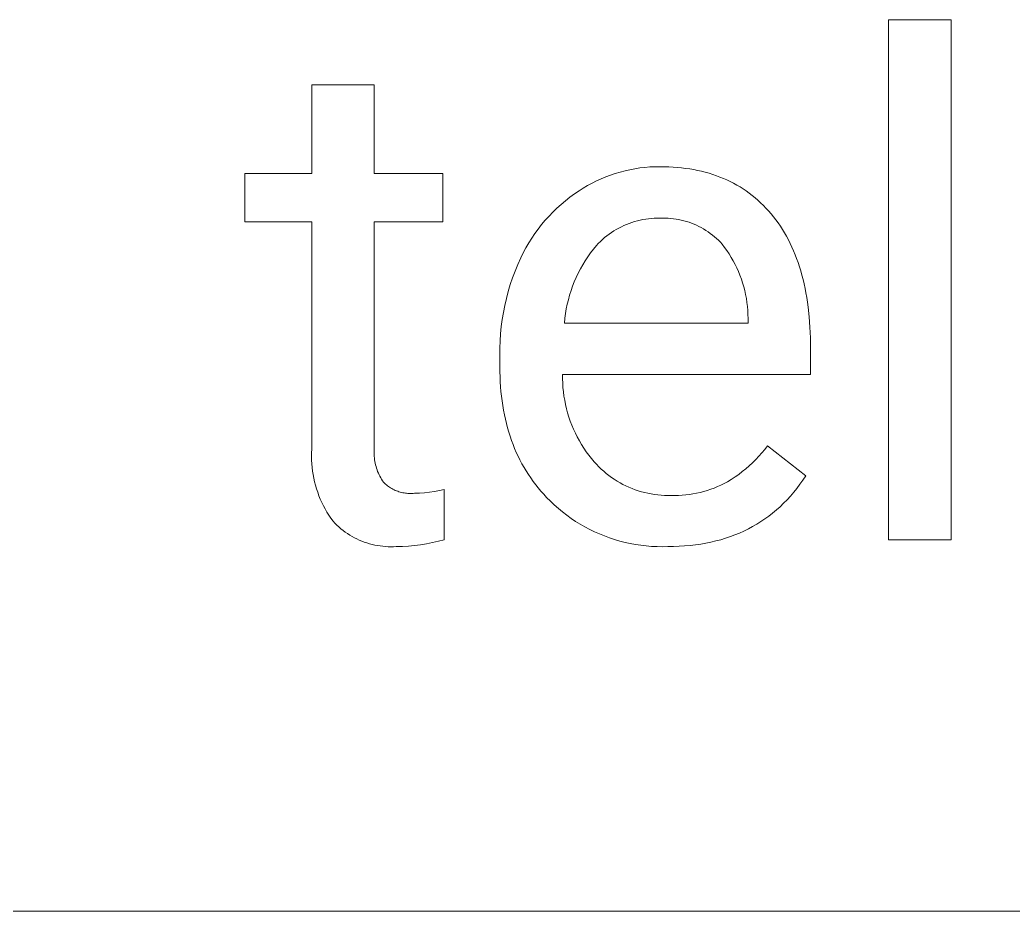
# Model space of a CAD drawing. Header units: millimetres. Extents: x 974 to 5700, y -47 to 3256.
# Drawn here: x 4555 to 4645.2, y 217.6 to 298.5 of the extents above; entities that cross this region are included whole.
import ezdxf

# ---------------------------------------------------------------- set-up
doc = ezdxf.new("R2010")
doc.units = ezdxf.units.MM
doc.header["$MEASUREMENT"] = 0
doc.layers.add('Domyślny', color=7, linetype='Continuous', true_color=0x000000)

msp = doc.modelspace()

# ---------------------------------------------------------------- linework, layer by layer
at = {"layer": 'Domyślny', "color": 18, "lineweight": 15, "true_color": 0x000000}
for p, q in [((4633.874, 251.323), (4633.874, 298.542)), ((4633.874, 298.542), (4639.556, 298.542)), ((4639.556, 298.542), (4639.556, 251.323)), ((4581.492, 284.587), (4581.492, 292.646)), ((4581.492, 292.646), (4587.174, 292.646)), ((4587.174, 292.646), (4587.174, 284.587)), ((4610.842, 285.021), (4611.294, 285.09)), ((4611.294, 285.09), (4611.749, 285.143)), ((4611.749, 285.143), (4612.205, 285.181)), ((4612.205, 285.181), (4612.662, 285.203)), ((4612.662, 285.203), (4613.119, 285.209)), ((4613.119, 285.209), (4613.522, 285.204)), ((4613.522, 285.204), (4613.92, 285.192)), ((4613.92, 285.192), (4614.311, 285.171)), ((4614.311, 285.171), (4614.697, 285.142)), ((4614.697, 285.142), (4615.077, 285.105)), ((4615.077, 285.105), (4615.451, 285.059)), ((4615.451, 285.059), (4615.82, 285.005)), ((4575.432, 280.196), (4575.432, 284.587)), ((4575.432, 284.587), (4581.492, 284.587)), ((4587.174, 284.587), (4593.391, 284.587)), ((4593.391, 284.587), (4593.391, 280.196)), ((4607.779, 284.109), (4608.201, 284.284)), ((4608.201, 284.284), (4608.63, 284.445)), ((4608.63, 284.445), (4609.064, 284.591)), ((4609.064, 284.591), (4609.502, 284.721)), ((4609.502, 284.721), (4609.945, 284.836)), ((4609.945, 284.836), (4610.392, 284.936)), ((4610.392, 284.936), (4610.842, 285.021)), ((4615.82, 285.005), (4616.183, 284.942)), ((4616.183, 284.942), (4616.541, 284.872)), ((4616.541, 284.872), (4616.892, 284.793)), ((4616.892, 284.793), (4617.238, 284.705)), ((4617.238, 284.705), (4617.579, 284.609)), ((4617.579, 284.609), (4617.914, 284.505)), ((4617.914, 284.505), (4618.243, 284.393)), ((4618.243, 284.393), (4618.566, 284.272)), ((4618.566, 284.272), (4618.884, 284.142)), ((4618.884, 284.142), (4619.196, 284.004)), ((4605.769, 283.021), (4606.155, 283.266)), ((4606.155, 283.266), (4606.55, 283.498)), ((4606.55, 283.498), (4606.952, 283.716)), ((4606.952, 283.716), (4607.362, 283.92)), ((4607.362, 283.92), (4607.779, 284.109)), ((4619.196, 284.004), (4619.503, 283.858)), ((4619.503, 283.858), (4619.804, 283.704)), ((4619.804, 283.704), (4620.099, 283.541)), ((4620.099, 283.541), (4620.389, 283.369)), ((4620.389, 283.369), (4620.673, 283.19)), ((4604.533, 282.117), (4604.935, 282.432)), ((4604.935, 282.432), (4605.347, 282.734)), ((4605.347, 282.734), (4605.769, 283.021)), ((4620.673, 283.19), (4620.952, 283.001)), ((4620.952, 283.001), (4621.225, 282.805)), ((4621.225, 282.805), (4621.492, 282.6)), ((4621.492, 282.6), (4621.754, 282.386)), ((4621.754, 282.386), (4622.01, 282.164)), ((4603.397, 281.09), (4603.764, 281.445)), ((4603.764, 281.445), (4604.143, 281.788)), ((4604.143, 281.788), (4604.533, 282.117)), ((4622.01, 282.164), (4622.261, 281.934)), ((4622.261, 281.934), (4622.506, 281.695)), ((4622.506, 281.695), (4622.746, 281.448)), ((4622.746, 281.448), (4622.98, 281.192)), ((4602.702, 280.342), (4603.043, 280.722)), ((4603.043, 280.722), (4603.397, 281.09)), ((4612.86, 280.534), (4612.601, 280.526)), ((4613.119, 280.534), (4612.86, 280.534)), ((4613.363, 280.541), (4613.119, 280.534)), ((4613.606, 280.54), (4613.363, 280.541)), ((4613.849, 280.531), (4613.606, 280.54)), ((4622.98, 281.192), (4623.209, 280.927)), ((4623.209, 280.927), (4623.429, 280.658)), ((4623.429, 280.658), (4623.643, 280.382)), ((4581.492, 280.196), (4575.432, 280.196)), ((4581.492, 259.561), (4581.492, 280.196)), ((4593.391, 280.196), (4587.174, 280.196)), ((4587.174, 280.196), (4587.174, 259.545)), ((4602.059, 279.549), (4602.374, 279.951)), ((4602.374, 279.951), (4602.702, 280.342)), ((4609.379, 279.633), (4609.152, 279.506)), ((4609.61, 279.751), (4609.379, 279.633)), ((4609.844, 279.862), (4609.61, 279.751)), ((4610.082, 279.964), (4609.844, 279.862)), ((4610.324, 280.059), (4610.082, 279.964)), ((4610.568, 280.145), (4610.324, 280.059)), ((4610.816, 280.223), (4610.568, 280.145)), ((4611.066, 280.292), (4610.816, 280.223)), ((4611.318, 280.353), (4611.066, 280.292)), ((4611.572, 280.405), (4611.318, 280.353)), ((4611.827, 280.448), (4611.572, 280.405)), ((4612.084, 280.483), (4611.827, 280.448)), ((4612.342, 280.509), (4612.084, 280.483)), ((4612.601, 280.526), (4612.342, 280.509)), ((4614.092, 280.513), (4613.849, 280.531)), ((4614.334, 280.487), (4614.092, 280.513)), ((4614.575, 280.453), (4614.334, 280.487)), ((4614.815, 280.411), (4614.575, 280.453)), ((4615.053, 280.361), (4614.815, 280.411)), ((4615.289, 280.302), (4615.053, 280.361)), ((4615.523, 280.236), (4615.289, 280.302)), ((4615.755, 280.161), (4615.523, 280.236)), ((4615.984, 280.079), (4615.755, 280.161)), ((4616.21, 279.989), (4615.984, 280.079)), ((4616.433, 279.891), (4616.21, 279.989)), ((4616.653, 279.786), (4616.433, 279.891)), ((4616.868, 279.674), (4616.653, 279.786)), ((4617.08, 279.554), (4616.868, 279.674)), ((4623.643, 280.382), (4623.85, 280.098)), ((4623.85, 280.098), (4624.05, 279.807)), ((4624.05, 279.807), (4624.242, 279.508)), ((4601.473, 278.713), (4601.759, 279.136)), ((4601.759, 279.136), (4602.059, 279.549)), ((4608.091, 278.764), (4607.895, 278.594)), ((4608.293, 278.927), (4608.091, 278.764)), ((4608.501, 279.083), (4608.293, 278.927)), ((4608.713, 279.231), (4608.501, 279.083)), ((4608.93, 279.373), (4608.713, 279.231)), ((4609.152, 279.506), (4608.93, 279.373)), ((4617.288, 279.427), (4617.08, 279.554)), ((4617.491, 279.293), (4617.288, 279.427)), ((4617.69, 279.152), (4617.491, 279.293)), ((4617.883, 279.004), (4617.69, 279.152)), ((4618.072, 278.85), (4617.883, 279.004)), ((4618.255, 278.69), (4618.072, 278.85)), ((4624.242, 279.508), (4624.428, 279.203)), ((4624.428, 279.203), (4624.607, 278.89)), ((4624.607, 278.89), (4624.779, 278.569)), ((4600.705, 277.388), (4600.946, 277.838)), ((4600.946, 277.838), (4601.202, 278.28)), ((4601.202, 278.28), (4601.473, 278.713)), ((4607.343, 278.047), (4607.071, 277.715)), ((4607.521, 278.236), (4607.343, 278.047)), ((4607.705, 278.418), (4607.521, 278.236)), ((4607.895, 278.594), (4607.705, 278.418)), ((4618.432, 278.524), (4618.255, 278.69)), ((4618.604, 278.351), (4618.432, 278.524)), ((4618.77, 278.173), (4618.604, 278.351)), ((4618.991, 277.884), (4618.77, 278.173)), ((4619.201, 277.588), (4618.991, 277.884)), ((4624.779, 278.569), (4624.943, 278.242)), ((4624.943, 278.242), (4625.101, 277.907)), ((4625.101, 277.907), (4625.252, 277.565)), ((4600.212, 276.335), (4600.48, 276.93)), ((4600.48, 276.93), (4600.705, 277.388)), ((4606.561, 277.023), (4606.325, 276.664)), ((4606.81, 277.373), (4606.561, 277.023)), ((4607.071, 277.715), (4606.81, 277.373)), ((4619.402, 277.286), (4619.201, 277.588)), ((4619.593, 276.976), (4619.402, 277.286)), ((4619.773, 276.661), (4619.593, 276.976)), ((4625.252, 277.565), (4625.395, 277.216)), ((4625.395, 277.216), (4625.532, 276.859)), ((4599.964, 275.733), (4600.212, 276.335)), ((4606.101, 276.297), (4605.891, 275.922)), ((4606.325, 276.664), (4606.101, 276.297)), ((4619.943, 276.339), (4619.773, 276.661)), ((4620.101, 276.012), (4619.943, 276.339)), ((4625.532, 276.859), (4625.662, 276.495)), ((4625.662, 276.495), (4625.784, 276.124)), ((4625.784, 276.124), (4625.9, 275.745)), ((4599.526, 274.505), (4599.735, 275.122)), ((4599.735, 275.122), (4599.964, 275.733)), ((4605.509, 275.153), (4605.339, 274.758)), ((4605.693, 275.541), (4605.509, 275.153)), ((4605.891, 275.922), (4605.693, 275.541)), ((4620.249, 275.68), (4620.101, 276.012)), ((4620.386, 275.344), (4620.249, 275.68)), ((4620.511, 275.002), (4620.386, 275.344)), ((4625.9, 275.745), (4626.009, 275.359)), ((4626.009, 275.359), (4626.11, 274.966)), ((4599.337, 273.881), (4599.526, 274.505)), ((4605.182, 274.358), (4605.04, 273.953)), ((4605.339, 274.758), (4605.182, 274.358)), ((4620.624, 274.657), (4620.511, 275.002)), ((4620.727, 274.309), (4620.624, 274.657)), ((4620.817, 273.957), (4620.727, 274.309)), ((4626.11, 274.966), (4626.205, 274.566)), ((4626.205, 274.566), (4626.292, 274.158)), ((4599.169, 273.251), (4599.337, 273.881)), ((4604.911, 273.543), (4604.797, 273.128)), ((4605.04, 273.953), (4604.911, 273.543)), ((4620.896, 273.602), (4620.817, 273.957)), ((4620.962, 273.245), (4620.896, 273.602)), ((4626.292, 274.158), (4626.373, 273.743)), ((4626.373, 273.743), (4626.447, 273.321)), ((4626.447, 273.321), (4626.513, 272.891)), ((4598.895, 271.976), (4599.022, 272.616)), ((4599.022, 272.616), (4599.169, 273.251)), ((4604.698, 272.71), (4604.613, 272.289)), ((4604.797, 273.128), (4604.698, 272.71)), ((4621.017, 272.886), (4620.962, 273.245)), ((4621.06, 272.525), (4621.017, 272.886)), ((4621.09, 272.163), (4621.06, 272.525)), ((4626.513, 272.891), (4626.573, 272.455)), ((4626.573, 272.455), (4626.671, 271.559)), ((4598.789, 271.333), (4598.895, 271.976)), ((4604.543, 271.865), (4604.487, 271.439)), ((4604.613, 272.289), (4604.543, 271.865)), ((4621.109, 271.8), (4621.09, 272.163)), ((4621.115, 271.436), (4621.109, 271.8)), ((4626.671, 271.559), (4626.741, 270.634)), ((4598.64, 270.038), (4598.704, 270.687)), ((4598.704, 270.687), (4598.789, 271.333)), ((4604.487, 271.439), (4604.447, 271.011)), ((4604.447, 271.011), (4621.115, 271.011)), ((4621.115, 271.011), (4621.115, 271.436)), ((4626.741, 270.634), (4626.783, 269.681)), ((4598.598, 269.387), (4598.64, 270.038)), ((4598.576, 268.736), (4598.598, 269.387)), ((4626.783, 269.681), (4626.797, 268.698)), ((4598.576, 268.084), (4598.576, 268.736)), ((4598.576, 267.045), (4598.576, 268.084)), ((4626.797, 268.698), (4626.797, 266.337)), ((4598.58, 266.583), (4598.576, 267.045)), ((4598.593, 266.127), (4598.58, 266.583)), ((4598.613, 265.677), (4598.593, 266.127)), ((4604.274, 266.337), (4604.273, 265.944)), ((4626.797, 266.337), (4604.274, 266.337)), ((4598.642, 265.232), (4598.613, 265.677)), ((4598.68, 264.794), (4598.642, 265.232)), ((4604.273, 265.944), (4604.285, 265.552)), ((4604.285, 265.552), (4604.31, 265.161)), ((4598.725, 264.361), (4598.68, 264.794)), ((4598.779, 263.934), (4598.725, 264.361)), ((4604.31, 265.161), (4604.348, 264.77)), ((4604.348, 264.77), (4604.399, 264.381)), ((4604.399, 264.381), (4604.464, 263.994)), ((4598.842, 263.513), (4598.779, 263.934)), ((4598.912, 263.098), (4598.842, 263.513)), ((4604.464, 263.994), (4604.541, 263.609)), ((4604.541, 263.609), (4604.631, 263.227)), ((4598.991, 262.688), (4598.912, 263.098)), ((4599.078, 262.285), (4598.991, 262.688)), ((4604.631, 263.227), (4604.733, 262.849)), ((4604.733, 262.849), (4604.849, 262.474)), ((4599.174, 261.887), (4599.078, 262.285)), ((4599.277, 261.496), (4599.174, 261.887)), ((4604.849, 262.474), (4604.976, 262.103)), ((4604.976, 262.103), (4605.117, 261.736)), ((4605.117, 261.736), (4605.269, 261.374)), ((4599.389, 261.11), (4599.277, 261.496)), ((4599.51, 260.73), (4599.389, 261.11)), ((4599.638, 260.356), (4599.51, 260.73)), ((4605.269, 261.374), (4605.433, 261.018)), ((4605.433, 261.018), (4605.609, 260.667)), ((4599.775, 259.988), (4599.638, 260.356)), ((4599.921, 259.625), (4599.775, 259.988)), ((4605.609, 260.667), (4605.797, 260.323)), ((4605.797, 260.323), (4605.996, 259.985)), ((4605.996, 259.985), (4606.206, 259.653)), ((4622.641, 259.529), (4622.894, 259.852)), ((4622.894, 259.852), (4626.372, 257.145)), ((4581.472, 258.897), (4581.477, 259.229)), ((4581.479, 258.566), (4581.472, 258.897)), ((4581.477, 259.229), (4581.492, 259.561)), ((4587.165, 259.387), (4587.162, 259.229)), ((4587.162, 259.229), (4587.164, 259.07)), ((4587.164, 259.07), (4587.171, 258.912)), ((4587.174, 259.545), (4587.165, 259.387)), ((4587.171, 258.912), (4587.184, 258.754)), ((4600.074, 259.269), (4599.921, 259.625)), ((4600.236, 258.919), (4600.074, 259.269)), ((4600.406, 258.574), (4600.236, 258.919)), ((4606.206, 259.653), (4606.427, 259.329)), ((4606.427, 259.329), (4606.659, 259.013)), ((4606.659, 259.013), (4606.902, 258.704)), ((4621.822, 258.61), (4622.105, 258.907)), ((4622.105, 258.907), (4622.378, 259.213)), ((4622.378, 259.213), (4622.641, 259.529)), ((4581.497, 258.234), (4581.479, 258.566)), ((4581.526, 257.904), (4581.497, 258.234)), ((4587.184, 258.754), (4587.203, 258.597)), ((4587.203, 258.597), (4587.226, 258.44)), ((4587.226, 258.44), (4587.256, 258.285)), ((4587.256, 258.285), (4587.29, 258.13)), ((4587.29, 258.13), (4587.33, 257.977)), ((4600.585, 258.235), (4600.406, 258.574)), ((4600.771, 257.903), (4600.585, 258.235)), ((4606.902, 258.704), (4607.154, 258.404)), ((4607.154, 258.404), (4607.357, 258.18)), ((4607.357, 258.18), (4607.568, 257.963)), ((4620.917, 257.776), (4621.228, 258.044)), ((4621.228, 258.044), (4621.53, 258.322)), ((4621.53, 258.322), (4621.822, 258.61)), ((4581.566, 257.574), (4581.526, 257.904)), ((4581.617, 257.246), (4581.566, 257.574)), ((4581.678, 256.92), (4581.617, 257.246)), ((4587.33, 257.977), (4587.375, 257.825)), ((4587.375, 257.825), (4587.426, 257.675)), ((4587.426, 257.675), (4587.481, 257.527)), ((4587.481, 257.527), (4587.542, 257.381)), ((4587.542, 257.381), (4587.608, 257.236)), ((4587.608, 257.236), (4587.678, 257.095)), ((4587.678, 257.095), (4587.754, 256.955)), ((4600.966, 257.576), (4600.771, 257.903)), ((4601.17, 257.255), (4600.966, 257.576)), ((4601.381, 256.941), (4601.17, 257.255)), ((4607.568, 257.963), (4607.786, 257.754)), ((4607.786, 257.754), (4608.01, 257.551)), ((4608.01, 257.551), (4608.242, 257.357)), ((4608.242, 257.357), (4608.48, 257.17)), ((4608.48, 257.17), (4608.724, 256.992)), ((4619.935, 257.034), (4620.27, 257.27)), ((4620.27, 257.27), (4620.598, 257.518)), ((4620.598, 257.518), (4620.917, 257.776)), ((4626.372, 257.145), (4626.107, 256.75)), ((4581.751, 256.596), (4581.678, 256.92)), ((4581.834, 256.275), (4581.751, 256.596)), ((4581.928, 255.957), (4581.834, 256.275)), ((4587.754, 256.955), (4587.834, 256.819)), ((4587.834, 256.819), (4587.919, 256.685)), ((4587.919, 256.685), (4588.008, 256.555)), ((4588.008, 256.555), (4588.093, 256.471)), ((4588.093, 256.471), (4588.181, 256.391)), ((4588.181, 256.391), (4588.272, 256.314)), ((4588.272, 256.314), (4588.365, 256.24)), ((4588.365, 256.24), (4588.461, 256.169)), ((4601.601, 256.632), (4601.381, 256.941)), ((4601.83, 256.329), (4601.601, 256.632)), ((4602.066, 256.032), (4601.83, 256.329)), ((4608.724, 256.992), (4608.974, 256.822)), ((4608.974, 256.822), (4609.229, 256.66)), ((4609.229, 256.66), (4609.49, 256.507)), ((4609.49, 256.507), (4609.755, 256.363)), ((4609.755, 256.363), (4610.026, 256.228)), ((4610.026, 256.228), (4610.301, 256.102)), ((4618.346, 256.154), (4618.649, 256.29)), ((4618.649, 256.29), (4618.948, 256.437)), ((4618.948, 256.437), (4619.242, 256.594)), ((4619.242, 256.594), (4619.592, 256.808)), ((4619.592, 256.808), (4619.935, 257.034)), ((4625.833, 256.367), (4625.552, 255.997)), ((4626.107, 256.75), (4625.833, 256.367)), ((4582.033, 255.642), (4581.928, 255.957)), ((4582.148, 255.331), (4582.033, 255.642)), ((4582.274, 255.023), (4582.148, 255.331)), ((4588.461, 256.169), (4588.559, 256.102)), ((4588.559, 256.102), (4588.659, 256.038)), ((4588.659, 256.038), (4588.762, 255.977)), ((4588.762, 255.977), (4588.866, 255.92)), ((4588.866, 255.92), (4588.973, 255.867)), ((4588.973, 255.867), (4589.081, 255.817)), ((4589.081, 255.817), (4589.191, 255.771)), ((4589.191, 255.771), (4589.302, 255.729)), ((4589.302, 255.729), (4589.415, 255.691)), ((4589.415, 255.691), (4589.529, 255.657)), ((4589.529, 255.657), (4589.644, 255.627)), ((4589.644, 255.627), (4589.76, 255.601)), ((4589.76, 255.601), (4589.877, 255.578)), ((4589.877, 255.578), (4589.995, 255.56)), ((4589.995, 255.56), (4590.113, 255.546)), ((4590.113, 255.546), (4590.231, 255.536)), ((4590.231, 255.536), (4590.35, 255.53)), ((4590.35, 255.53), (4590.469, 255.528)), ((4590.469, 255.528), (4590.588, 255.53)), ((4590.588, 255.53), (4590.707, 255.537)), ((4590.707, 255.537), (4590.826, 255.547)), ((4590.826, 255.547), (4591.281, 255.568)), ((4591.281, 255.568), (4591.736, 255.605)), ((4591.736, 255.605), (4592.189, 255.657)), ((4592.189, 255.657), (4592.64, 255.726)), ((4592.64, 255.726), (4593.088, 255.81)), ((4593.088, 255.81), (4593.533, 255.909)), ((4593.533, 255.909), (4593.533, 251.329)), ((4602.311, 255.741), (4602.066, 256.032)), ((4602.564, 255.456), (4602.311, 255.741)), ((4602.826, 255.177), (4602.564, 255.456)), ((4610.301, 256.102), (4610.58, 255.985)), ((4610.58, 255.985), (4610.862, 255.878)), ((4610.862, 255.878), (4611.149, 255.78)), ((4611.149, 255.78), (4611.438, 255.693)), ((4611.438, 255.693), (4611.73, 255.614)), ((4611.73, 255.614), (4612.024, 255.546)), ((4612.024, 255.546), (4612.321, 255.488)), ((4612.321, 255.488), (4612.62, 255.44)), ((4612.62, 255.44), (4612.919, 255.402)), ((4612.919, 255.402), (4613.22, 255.374)), ((4613.22, 255.374), (4613.522, 255.356)), ((4613.522, 255.356), (4613.824, 255.348)), ((4613.824, 255.348), (4614.127, 255.351)), ((4614.127, 255.351), (4614.46, 255.346)), ((4614.46, 255.346), (4614.793, 255.353)), ((4614.793, 255.353), (4615.125, 255.371)), ((4615.125, 255.371), (4615.457, 255.4)), ((4615.457, 255.4), (4615.787, 255.44)), ((4615.787, 255.44), (4616.116, 255.492)), ((4616.116, 255.492), (4616.444, 255.554)), ((4616.444, 255.554), (4616.768, 255.627)), ((4616.768, 255.627), (4617.091, 255.711)), ((4617.091, 255.711), (4617.41, 255.806)), ((4617.41, 255.806), (4617.726, 255.911)), ((4617.726, 255.911), (4618.038, 256.027)), ((4618.038, 256.027), (4618.346, 256.154)), ((4624.964, 255.294), (4624.657, 254.961)), ((4625.262, 255.639), (4624.964, 255.294)), ((4625.552, 255.997), (4625.262, 255.639)), ((4582.409, 254.72), (4582.274, 255.023)), ((4582.555, 254.422), (4582.409, 254.72)), ((4582.711, 254.129), (4582.555, 254.422)), ((4603.17, 254.829), (4602.826, 255.177)), ((4603.525, 254.493), (4603.17, 254.829)), ((4603.892, 254.169), (4603.525, 254.493)), ((4624.343, 254.641), (4624.02, 254.333)), ((4624.657, 254.961), (4624.343, 254.641)), ((4582.876, 253.841), (4582.711, 254.129)), ((4583.051, 253.559), (4582.876, 253.841)), ((4583.235, 253.283), (4583.051, 253.559)), ((4604.27, 253.858), (4603.892, 254.169)), ((4604.657, 253.559), (4604.27, 253.858)), ((4605.055, 253.274), (4604.657, 253.559)), ((4623.003, 253.484), (4622.648, 253.227)), ((4623.35, 253.755), (4623.003, 253.484)), ((4623.689, 254.038), (4623.35, 253.755)), ((4624.02, 254.333), (4623.689, 254.038)), ((4583.428, 253.013), (4583.235, 253.283)), ((4583.597, 252.834), (4583.428, 253.013)), ((4583.773, 252.661), (4583.597, 252.834)), ((4583.954, 252.495), (4583.773, 252.661)), ((4605.462, 253.002), (4605.055, 253.274)), ((4605.878, 252.744), (4605.462, 253.002)), ((4606.303, 252.501), (4605.878, 252.744)), ((4621.913, 252.749), (4621.533, 252.528)), ((4622.284, 252.981), (4621.913, 252.749)), ((4622.648, 253.227), (4622.284, 252.981)), ((4584.141, 252.334), (4583.954, 252.495)), ((4584.333, 252.18), (4584.141, 252.334)), ((4584.53, 252.033), (4584.333, 252.18)), ((4584.733, 251.893), (4584.53, 252.033)), ((4584.94, 251.76), (4584.733, 251.893)), ((4585.151, 251.634), (4584.94, 251.76)), ((4606.735, 252.272), (4606.303, 252.501)), ((4607.175, 252.057), (4606.735, 252.272)), ((4607.622, 251.858), (4607.175, 252.057)), ((4608.075, 251.674), (4607.622, 251.858)), ((4608.535, 251.505), (4608.075, 251.674)), ((4619.932, 251.773), (4619.511, 251.615)), ((4620.344, 251.943), (4619.932, 251.773)), ((4620.748, 252.125), (4620.344, 251.943)), ((4621.145, 252.321), (4620.748, 252.125)), ((4621.533, 252.528), (4621.145, 252.321)), ((4585.367, 251.516), (4585.151, 251.634)), ((4585.587, 251.405), (4585.367, 251.516)), ((4585.811, 251.302), (4585.587, 251.405)), ((4586.038, 251.207), (4585.811, 251.302)), ((4586.268, 251.119), (4586.038, 251.207)), ((4586.501, 251.04), (4586.268, 251.119)), ((4586.736, 250.968), (4586.501, 251.04)), ((4586.974, 250.905), (4586.736, 250.968)), ((4587.214, 250.85), (4586.974, 250.905)), ((4587.456, 250.804), (4587.214, 250.85)), ((4587.699, 250.766), (4587.456, 250.804)), ((4590.825, 250.813), (4590.276, 250.762)), ((4591.373, 250.881), (4590.825, 250.813)), ((4591.918, 250.966), (4591.373, 250.881)), ((4592.46, 251.07), (4591.918, 250.966)), ((4592.999, 251.191), (4592.46, 251.07)), ((4593.533, 251.329), (4592.999, 251.191)), ((4608.999, 251.352), (4608.535, 251.505)), ((4609.469, 251.214), (4608.999, 251.352)), ((4609.943, 251.093), (4609.469, 251.214)), ((4610.421, 250.987), (4609.943, 251.093)), ((4610.902, 250.898), (4610.421, 250.987)), ((4611.386, 250.825), (4610.902, 250.898)), ((4611.872, 250.769), (4611.386, 250.825)), ((4612.36, 250.729), (4611.872, 250.769)), ((4615.852, 250.808), (4615.358, 250.764)), ((4616.338, 250.865), (4615.852, 250.808)), ((4616.816, 250.935), (4616.338, 250.865)), ((4617.285, 251.017), (4616.816, 250.935)), ((4617.747, 251.111), (4617.285, 251.017)), ((4618.2, 251.218), (4617.747, 251.111)), ((4618.645, 251.338), (4618.2, 251.218)), ((4619.082, 251.47), (4618.645, 251.338)), ((4619.511, 251.615), (4619.082, 251.47)), ((4639.556, 251.323), (4633.874, 251.323)), ((4587.944, 250.736), (4587.699, 250.766)), ((4588.189, 250.715), (4587.944, 250.736)), ((4588.435, 250.702), (4588.189, 250.715)), ((4588.681, 250.698), (4588.435, 250.702)), ((4588.927, 250.702), (4588.681, 250.698)), ((4589.173, 250.715), (4588.927, 250.702)), ((4589.725, 250.73), (4589.173, 250.715)), ((4590.276, 250.762), (4589.725, 250.73)), ((4612.849, 250.705), (4612.36, 250.729)), ((4613.338, 250.698), (4612.849, 250.705)), ((4613.828, 250.707), (4613.338, 250.698)), ((4614.346, 250.714), (4613.828, 250.707)), ((4614.856, 250.733), (4614.346, 250.714)), ((4615.358, 250.764), (4614.856, 250.733)), ((3913.935, 217.605), (5700.163, 217.605))]:
    msp.add_line(p, q, dxfattribs=at)

doc.saveas('drawing.dxf')
